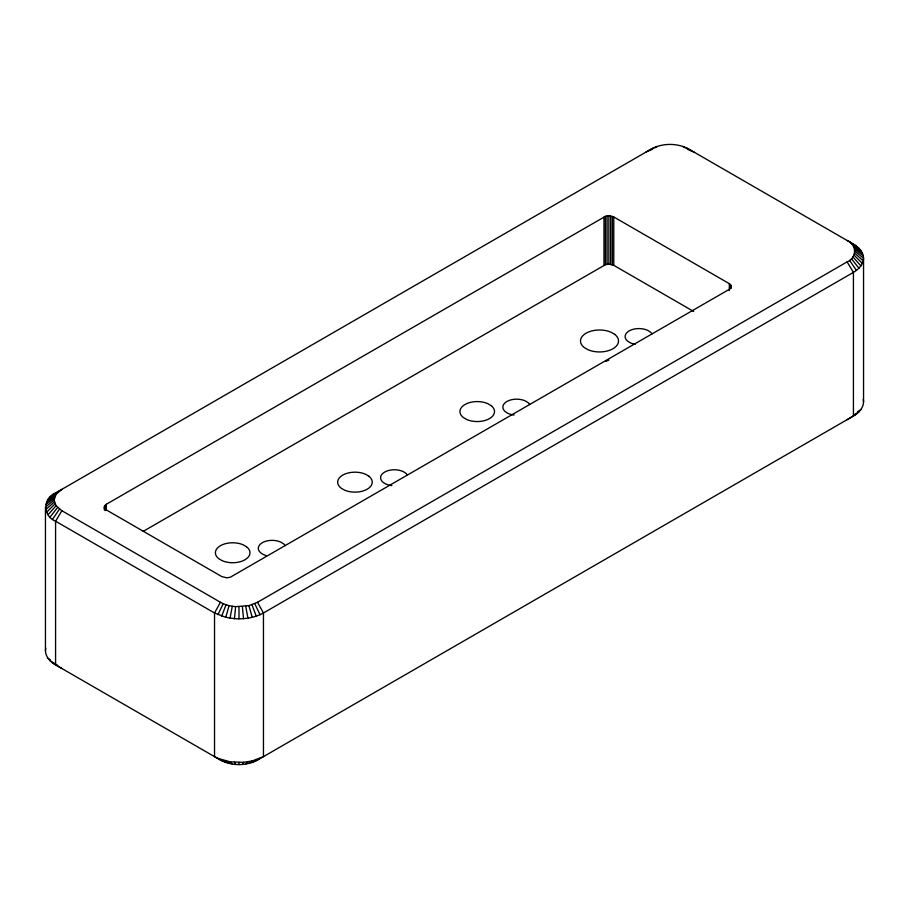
<?xml version="1.0" encoding="UTF-8"?>
<svg xmlns="http://www.w3.org/2000/svg" width="909" height="909" viewBox="0 0 909 909"><rect width="100%" height="100%" fill="white"/><g stroke="black" fill="none" stroke-linecap="round" stroke-linejoin="round"><path stroke-width="1.36" d="M61.892 489.326L56.085 494.303L54.12 500.03L45.45 507.097L45.45 650.753C45.564 657.037 50.461 661.911 55.574 664.877L220.455 760.06C231.761 766.094 246.225 766.094 257.531 760.06L853.426 416.027C858.539 413.072 863.436 408.186 863.55 401.903L863.55 258.247C863.436 251.963 858.539 247.089 853.426 244.123L688.545 148.94C677.239 142.906 662.775 142.906 651.469 148.94L55.574 492.973C42.7 497.984 42.7 516.198 55.574 521.209L214.535 612.984L225.762 617.313L234.477 618.665L235.613 606.644L248.907 605.633L257.531 602.281L847.108 261.894C856.994 258.145 856.994 244.226 847.108 240.487M45.45 650.753L45.745 648.151M234.477 618.665C244.385 619.313 254.679 617.847 263.451 612.984L853.426 272.37C858.539 269.405 863.436 264.53 863.55 258.247L854.88 251.191M230.045 618.154L232.284 606.258L235.613 606.644M104.308 507.097L106.33 504.279L605.428 216.319L608.882 215.785L613.768 216.956L729.325 283.665L731.109 285.46L731.109 287.528L729.325 289.312L230.227 577.272L226.773 577.806L221.887 576.636L106.33 509.926L104.308 507.097L104.308 509.858M225.762 617.313L229.068 605.633L232.284 606.258M221.694 616.154L226.034 604.769L229.068 605.633M217.933 614.711L223.216 603.678L226.034 604.769M242.373 764.424L243.51 762.321L252.225 760.969L263.451 756.64L263.451 612.984L257.531 602.281M223.216 603.678L220.455 602.281L214.535 612.984L214.535 756.64L223.216 761.458M54.12 500.03L56.085 505.756L61.892 510.733L55.574 521.209L55.574 664.877M52.597 519.244L59.471 509.142M50.086 517.073L57.585 507.517M48.086 514.733L56.085 505.756M46.632 512.256L54.994 503.904M245.703 764.037L247.941 761.81M45.745 509.699L54.335 501.984M45.745 504.484L54.335 498.075M248.907 763.412L252.225 760.969M46.632 501.927L54.994 496.155M847.108 419.674L856.403 414.061M48.086 499.45L56.085 494.303M857.482 411.754L860.914 409.55M654.878 147.815L657.048 146.451M251.952 762.549L256.281 759.822M50.086 497.109L57.585 492.553M854.63 414.493L858.914 411.891M645.549 152.36L654.23 147.542M254.77 761.458L260.042 758.367M52.597 494.939L59.471 490.917M143.202 531.367L605.428 264.689L608.882 264.155L613.768 265.326L693.669 311.457M648.958 150.633L652.719 149.178M217.933 758.367L230.045 761.81L243.51 762.321M687.306 149.178L694.465 152.36M61.892 510.733L220.455 602.281M849.529 242.078L856.403 246.089M52.597 662.911L61.892 668.513M685.784 147.542L691.067 150.633M851.415 243.703L858.914 248.259M50.086 660.741L57.585 665.297M682.966 146.451L685.136 147.815M221.694 759.822L226.034 762.549M852.915 245.464L860.914 250.6M48.086 658.4L50.37 659.866M854.005 247.316L862.368 253.077M225.762 760.969L229.068 763.412M854.665 249.236L863.255 255.645M854.665 253.145L863.255 260.849M230.045 761.81L232.284 764.037M854.005 255.065L862.368 263.417M852.915 256.917L860.914 265.882M851.415 258.667L858.914 268.235M849.529 260.292L856.403 270.405M847.108 261.894L853.426 272.37L853.426 416.027M234.477 762.321L235.613 764.424M254.77 603.678L260.042 614.711M251.952 604.769L256.281 616.154M248.907 605.633L252.225 617.313M245.703 606.258L247.941 618.154M863.255 399.301L863.55 401.903M242.373 606.644L243.51 618.665M731.109 285.46L731.109 288.221M730.416 284.494L730.416 288.642M729.325 283.665L729.325 290.573M613.768 216.956L613.768 265.326M612.336 216.319L612.336 264.689M610.666 215.922L610.666 264.292M608.882 215.785L608.882 264.155M607.087 215.922L607.087 264.292M605.428 216.319L605.428 264.689M603.985 216.956L603.985 265.326M238.987 606.769L238.987 618.836M238.987 762.492L238.987 764.549M106.33 504.279L106.33 509.801M105.239 505.097L105.239 510.631M104.546 506.063L104.546 508.824M635.232 344.25A13.828 7.988 0 0 1 629.948 342.625L627.54 341.08A13.828 7.988 0 0 1 629.698 330.615A13.828 7.988 0 0 1 647.935 330.49L650.344 332.035A13.828 7.988 0 0 1 651.98 333.898M606.076 361.35A13.828 7.988 0 0 1 608.95 360.078M514.13 415.004A13.828 7.988 0 0 1 507.677 413.22L505.256 411.663A13.828 7.988 0 0 1 507.415 401.21A13.828 7.988 0 0 1 525.663 401.085L528.072 402.63A13.828 7.988 0 0 1 529.708 404.494M391.859 485.599A13.828 7.988 0 0 1 385.405 483.815L382.984 482.259A13.828 7.988 0 0 1 385.143 471.805A13.828 7.988 0 0 1 403.391 471.68L405.8 473.225A13.828 7.988 0 0 1 407.437 475.089M266.155 555.547A13.828 7.988 0 0 1 263.121 554.41L260.713 552.854A13.828 7.988 0 0 1 262.871 542.4A13.828 7.988 0 0 1 281.108 542.275L283.528 543.821A13.828 7.988 0 0 1 285.165 545.684M614.723 334.376L611.246 332.33A19.021 10.988 0 0 0 586.203 333.126A19.021 10.988 0 0 0 584.294 347.568L587.771 349.613A19.021 10.988 0 0 0 612.814 348.817A19.021 10.988 0 0 0 614.723 334.376M491.065 405.573L487.906 403.71A17.294 9.988 0 0 0 465.135 404.425A17.294 9.988 0 0 0 463.408 417.561L466.567 419.424A17.294 9.988 0 0 0 489.337 418.697A17.294 9.988 0 0 0 491.065 405.573M368.781 476.157L365.623 474.305A17.294 9.988 0 0 0 342.863 475.021A17.294 9.988 0 0 0 341.136 488.156L344.295 490.019A17.294 9.988 0 0 0 367.054 489.292A17.294 9.988 0 0 0 368.781 476.157M246.509 546.752L243.351 544.9A17.294 9.988 0 0 0 220.58 545.616A17.294 9.988 0 0 0 218.853 558.751L222.012 560.603A17.294 9.988 0 0 0 244.782 559.887A17.294 9.988 0 0 0 246.509 546.752"/></g></svg>
